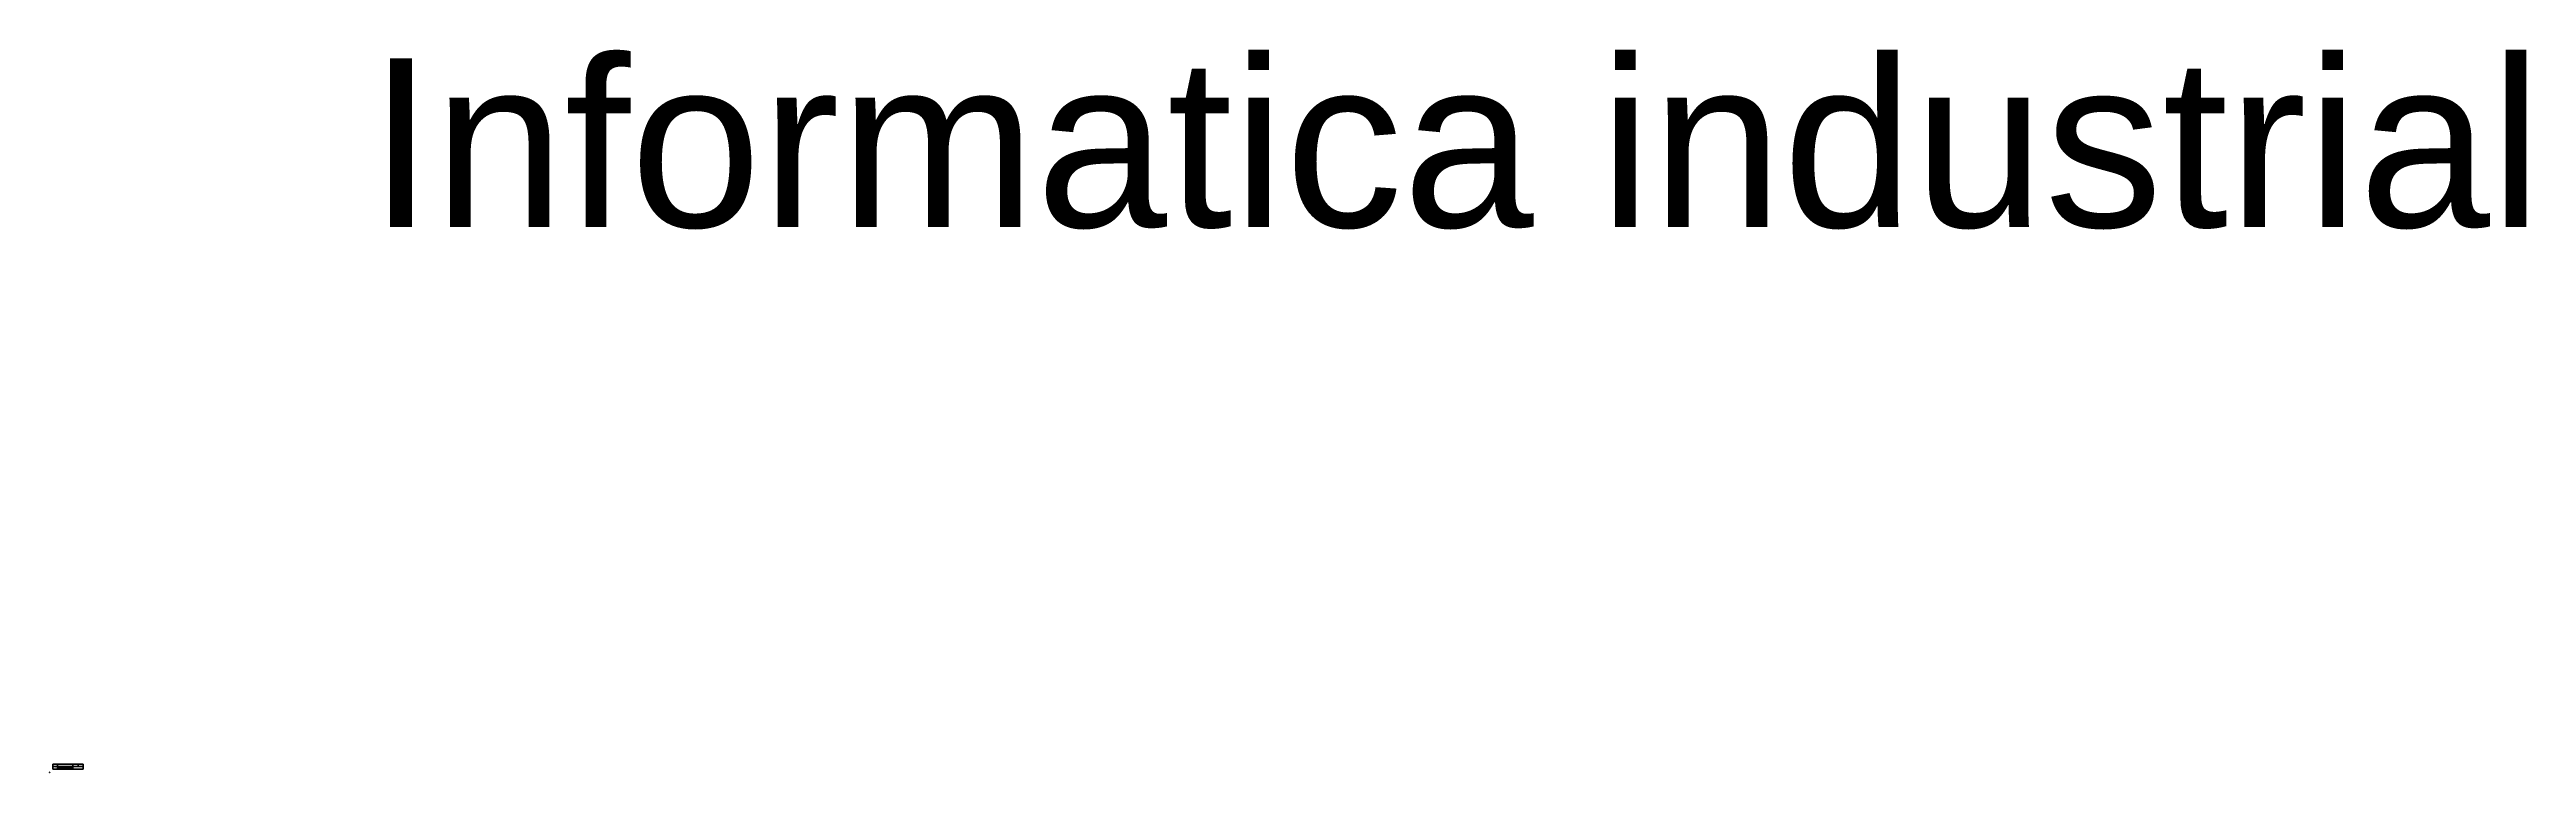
# Model space of a CAD drawing. Header units: millimetres. Extents: x 0 to 14683, y 0 to 4287.
import ezdxf

# ---------------------------------------------------------------- set-up
doc = ezdxf.new("R2010")
doc.units = ezdxf.units.MM
doc.layers.add('linea', color=10, linetype='Continuous', lineweight=35)
doc.layers.add('visto', color=170, linetype='Continuous', lineweight=50)
doc.styles.get("Standard").update_dxf_attribs({"font": 'arial.ttf'})
picture_1 = doc.add_image_def('image1.png', size_in_pixel=(204, 192))

msp = doc.modelspace()

# ---------------------------------------------------------------- linework, layer by layer
at = {"layer": 'visto'}
for p, q in [((200, 50), (20, 50)), ((20, 50), (20, 20)), ((20, 20), (20, 48)), ((20, 35), (200, 35)), ((20, 20), (200, 20)), ((20, 20), (20, 20)), ((20, 20), (48, 20)), ((48, 50), (89, 50)), ((48, 20), (48, 50)), ((48, 30), (138, 30)), ((48, 25), (138, 25)), ((66, 35), (66, 20)), ((85, 20), (85, 35)), ((138, 50), (138, 20)), ((170, 50), (170, 35)), ((177, 35), (177, 35)), ((200, 20), (200, 50))]:
    msp.add_line(p, q, dxfattribs=at)

# ---------------------------------------------------------------- texts
at = {"insert": (1889, 4234), "char_height": 1000, "attachment_point": 1}
msp.add_mtext_dynamic_manual_height_columns('Informatica industrial', width=13664.2, gutter_width=12.5, heights=[0], dxfattribs=at)
at = {"layer": 'linea', "char_height": 2.5, "attachment_point": 1}
for s, width, insert in [('Curso: ', 28, (22, 34)), ('Escala:', 20.04, (23, 48)), ('{\\H2x;1º SEM}', 28, (24, 29)), ('Dibujado', 18.01, (50, 30)), ('Revisado', 18.01, (50, 24)), ('Titulo:', 21.61, (51, 48)), ('Fecha', 16.89, (71, 34)), ('Ing. Ruber David Veizaga', 49.89, (87, 24)), ('Nombre', 30.25, (104, 34)), ('Practica Nº:', 29.46, (141, 48)), ('Puntaje:', 25.93, (171, 49))]:
    msp.add_mtext_dynamic_manual_height_columns(s, width=width, gutter_width=12.5, heights=[0], dxfattribs=dict(at, insert=insert))

# ---------------------------------------------------------------- pictures from other files: only their frames are drawn
at = {"layer": 'linea'}
image = msp.add_image(picture_1, insert=(0, 0), size_in_units=(1, 0.941), dxfattribs=at)
image.dxf.flags = 7

doc.saveas('drawing.dxf')
